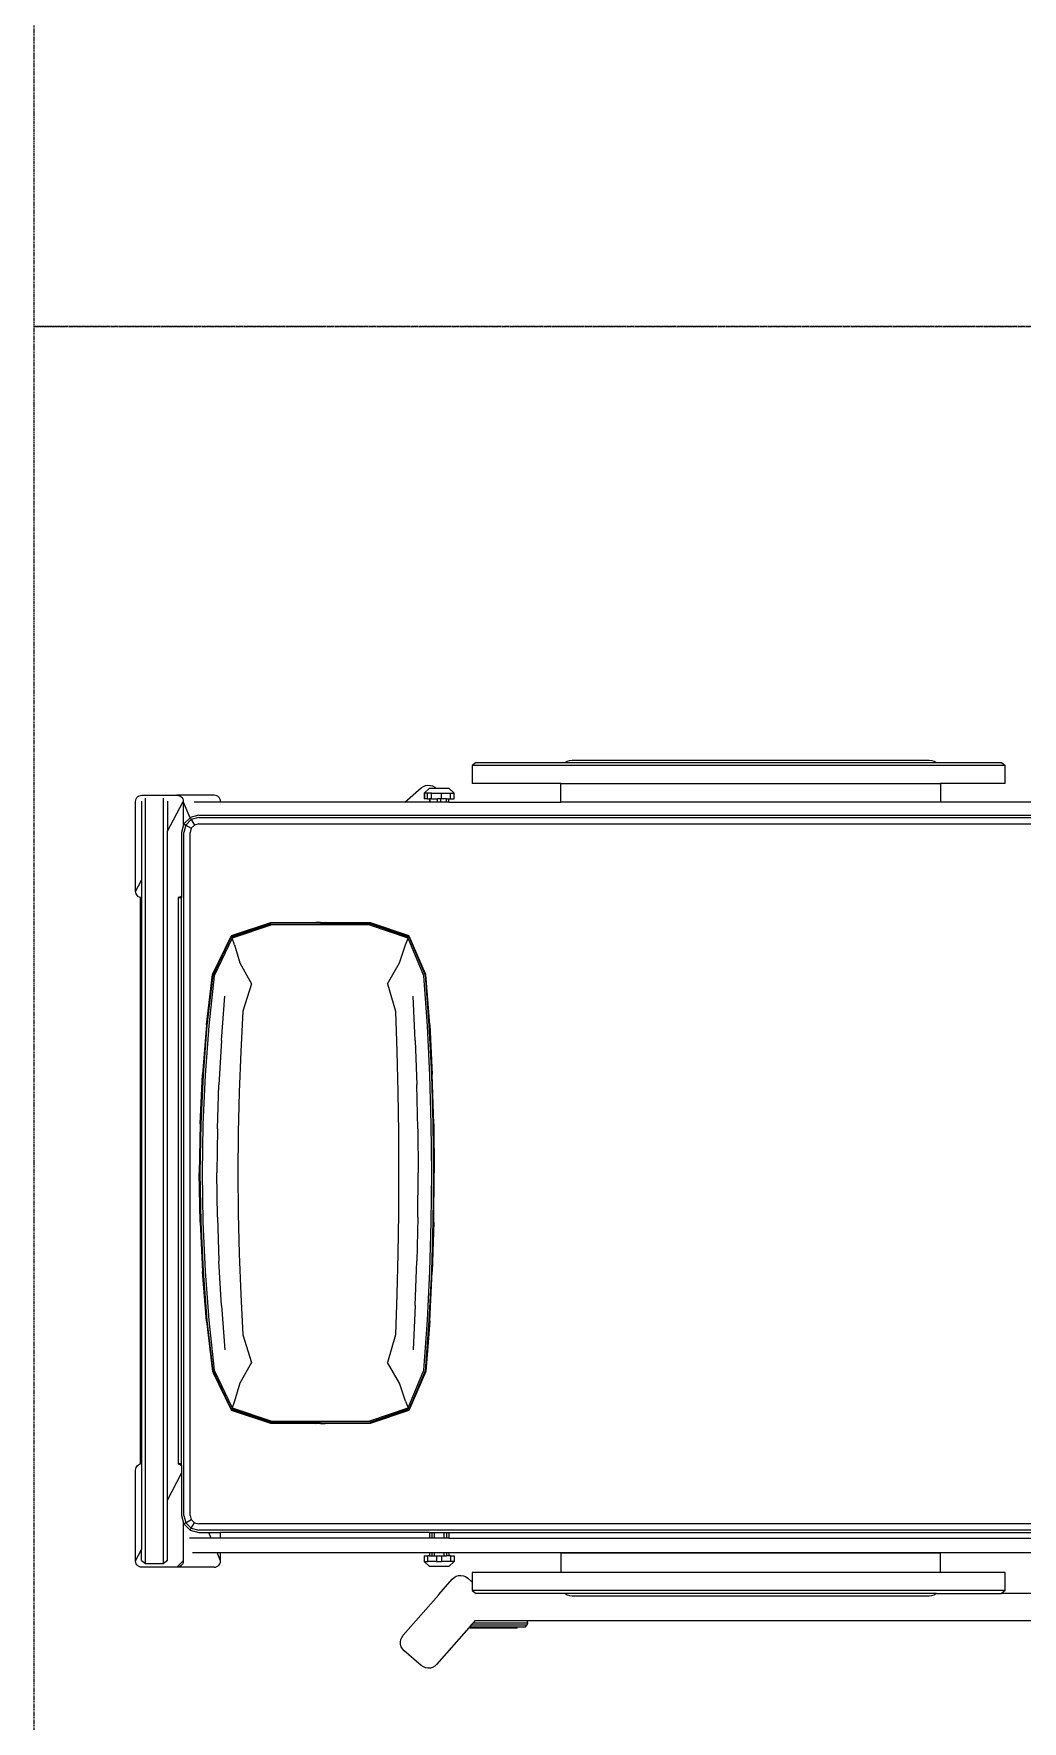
# Model space of a CAD drawing. Header units: millimetres. Extents: x -280308 to 6402717, y -14 to 2073074.
# Drawn here: x -33867 to -32479, y 556564 to 558934 of the extents above; entities that cross this region are included whole.
import ezdxf

# ---------------------------------------------------------------- set-up
doc = ezdxf.new("R2010")
doc.units = ezdxf.units.MM
doc.linetypes.add('DASHED2', pattern=[0.375, 0.25, -0.125])
doc.layers.get('0').update_dxf_attribs({"lineweight": 0})
doc.layers.add('A-FURN-EQPM', color=177, linetype='Continuous', lineweight=0)

# ---------------------------------------------------------------- blocks, each defined once
blk = doc.blocks.new('A$C834590f0')
at = {"ltscale": 0.25}
for radius, start, end in [(9350.4, 262.4048, 342.62601), (9450.4, 308.14117, 342.8156)]:
    blk.add_arc((-66998.6, -10741.1), radius, start, end, dxfattribs=at)
blk = doc.blocks.new('A$Cf856f872')
at = {"ltscale": 0.25}
blk.add_blockref('A$C834590f0', (70322.8, -713.8), dxfattribs=at)
blk = doc.blocks.new('A$C872eac23')
at = {"color": 0, "linetype": 'ByBlock', "lineweight": -2}
for p, q in [((-0.5429, -0.0018), (-0.5426, 0.0002)), ((-0.5426, 0.0002), (-0.542, 0.0021)), ((-0.542, 0.0021), (-0.5409, 0.0037)), ((-0.5409, 0.0037), (-0.5396, 0.0051)), ((-0.5396, 0.0051), (-0.5379, 0.0061)), ((-0.5379, 0.0061), (-0.536, 0.0068)), ((-0.536, 0.0068), (-0.534, 0.007)), ((-0.534, 0.007), (-0.4063, 0.007)), ((-0.534, 0.007), (-0.518, -0.0014)), ((-0.4063, 0.007), (-0.4046, 0.0069)), ((-0.4046, 0.0069), (-0.4029, 0.0063)), ((-0.4029, 0.0063), (-0.4014, 0.0055)), ((-0.4014, 0.0055), (-0.4001, 0.0045)), ((-0.4001, 0.0045), (-0.399, 0.0031)), ((-0.399, 0.0031), (-0.3982, 0.0017)), ((-0.3982, 0.0017), (-0.3977, 0)), ((-0.3977, 0), (0.3977, 0)), ((0.3977, 0), (0.3982, 0.0017)), ((0.3982, 0.0017), (0.399, 0.0032)), ((0.399, 0.0032), (0.4001, 0.0045)), ((0.4001, 0.0045), (0.4014, 0.0055)), ((0.4014, 0.0055), (0.4029, 0.0063)), ((0.4029, 0.0063), (0.4046, 0.0069)), ((0.4046, 0.0069), (0.4064, 0.007)), ((0.4064, 0.007), (0.5327, 0.007)), ((0.4064, 0.007), (0.4222, -0.0014)), ((0.5327, 0.007), (0.5348, 0.0068)), ((0.5348, 0.0068), (0.5366, 0.0061)), ((0.5366, 0.0061), (0.5383, 0.0051)), ((0.5383, 0.0051), (0.5396, 0.0037)), ((0.5396, 0.0037), (0.5407, 0.0021)), ((0.5407, 0.0021), (0.5413, 0.0002)), ((0.5413, 0.0002), (0.5416, -0.0018)), ((-0.5429, -0.0511), (-0.5429, -0.0018)), ((-0.5333, -0.0014), (-0.5378, -0.0071)), ((-0.5378, -0.0071), (-0.5378, -0.0321)), ((-0.5378, -0.0071), (0.5376, -0.0071)), ((-0.5333, -0.0014), (-0.518, -0.0014)), ((0.4222, -0.0014), (-0.518, -0.0014)), ((0.5331, -0.0014), (0.4222, -0.0014)), ((0.5416, -0.0018), (0.5416, -0.0511)), ((-0.5333, -0.0378), (-0.5378, -0.0321)), ((-0.5378, -0.0321), (0.5376, -0.0321)), ((-0.5333, -0.0378), (-0.4486, -0.0378)), ((-0.4486, -0.0378), (-0.4109, -0.0575)), ((-0.4486, -0.0378), (0.4909, -0.0378)), ((0.4909, -0.0378), (0.5317, -0.0594)), ((0.5331, -0.0378), (0.4909, -0.0378)), ((-0.5429, -0.1034), (-0.5429, -0.0511)), ((-0.5426, -0.0531), (-0.5429, -0.0511)), ((-0.534, -0.06), (-0.5429, -0.0511)), ((-0.542, -0.055), (-0.5426, -0.0531)), ((-0.5409, -0.0566), (-0.542, -0.055)), ((-0.5396, -0.058), (-0.5409, -0.0566)), ((-0.5379, -0.0591), (-0.5396, -0.058)), ((-0.536, -0.0597), (-0.5379, -0.0591)), ((-0.534, -0.06), (-0.536, -0.0597)), ((-0.479, -0.06), (-0.534, -0.06)), ((-0.5019, -0.0991), (-0.5019, -0.0687)), ((-0.4909, -0.0696), (-0.4941, -0.0817)), ((-0.4821, -0.0608), (-0.4909, -0.0696)), ((-0.4909, -0.0696), (-0.4881, -0.0712)), ((-0.4805, -0.0636), (-0.4881, -0.0712)), ((-0.479, -0.06), (-0.4821, -0.0608)), ((-0.4821, -0.0608), (-0.4805, -0.0636)), ((-0.47, -0.0608), (-0.4805, -0.0636)), ((-0.4805, -0.0636), (-0.476, -0.0712)), ((-0.47, -0.0575), (-0.479, -0.06)), ((-0.47, -0.0696), (-0.476, -0.0712)), ((-0.4109, -0.0575), (-0.47, -0.0575)), ((-0.47, -0.0608), (0.4892, -0.0608)), ((-0.47, -0.0696), (0.4892, -0.0696)), ((-0.4003, -0.0575), (-0.4109, -0.0575)), ((-0.4001, -0.0574), (-0.4003, -0.0575)), ((-0.4003, -0.0575), (-0.3977, -0.0575)), ((-0.399, -0.0561), (-0.4001, -0.0574)), ((-0.3982, -0.0546), (-0.399, -0.0561)), ((-0.3977, -0.0529), (-0.3982, -0.0546)), ((-0.3977, -0.0575), (-0.3977, -0.0529)), ((0.3977, -0.0529), (-0.3977, -0.0529)), ((-0.3977, -0.0575), (0.3977, -0.0575)), ((0.3982, -0.0546), (0.3977, -0.0529)), ((0.3977, -0.0529), (0.3977, -0.0575)), ((0.4003, -0.0575), (0.3977, -0.0575)), ((0.399, -0.0561), (0.3982, -0.0546)), ((0.4001, -0.0574), (0.399, -0.0561)), ((0.4003, -0.0575), (0.4001, -0.0574)), ((0.4892, -0.0575), (0.4003, -0.0575)), ((0.4982, -0.06), (0.4892, -0.0575)), ((0.4996, -0.0636), (0.4892, -0.0608)), ((0.4952, -0.0712), (0.4892, -0.0696)), ((0.4996, -0.0636), (0.4952, -0.0712)), ((0.5327, -0.06), (0.4982, -0.06)), ((0.5013, -0.0608), (0.4982, -0.06)), ((0.5013, -0.0608), (0.4996, -0.0636)), ((0.5073, -0.0712), (0.4996, -0.0636)), ((0.5099, -0.0694), (0.5013, -0.0608)), ((0.5101, -0.0696), (0.5073, -0.0712)), ((0.5099, -0.0694), (0.5327, -0.06)), ((0.5101, -0.0696), (0.5099, -0.0694)), ((0.5133, -0.0817), (0.5101, -0.0696)), ((0.5317, -0.0595), (0.5317, -0.0594)), ((0.5317, -0.0594), (0.5327, -0.06)), ((0.5348, -0.0597), (0.5327, -0.06)), ((0.5366, -0.0591), (0.5348, -0.0597)), ((0.5383, -0.058), (0.5366, -0.0591)), ((0.5396, -0.0566), (0.5383, -0.058)), ((0.5407, -0.055), (0.5396, -0.0566)), ((0.5413, -0.0531), (0.5407, -0.055)), ((0.5416, -0.0511), (0.5413, -0.0531)), ((0.5416, -0.1034), (0.5416, -0.0511)), ((-0.5224, -0.0729), (-0.5224, -0.1075)), ((-0.4941, -0.0817), (-0.4941, -0.0959)), ((-0.4881, -0.0712), (-0.4909, -0.0817)), ((-0.4909, -2.1111), (-0.4909, -0.0817)), ((-0.4881, -0.0712), (-0.4805, -0.0757)), ((-0.4805, -0.0757), (-0.4821, -0.0817)), ((-0.4821, -2.1111), (-0.4821, -0.0817)), ((-0.476, -0.0712), (-0.4805, -0.0757)), ((-0.1973, -0.0925), (-0.2681, -0.1009)), ((-0.2669, -0.1017), (-0.1965, -0.0936)), ((-0.1973, -0.0925), (-0.1276, -0.0868)), ((-0.1965, -0.0936), (-0.127, -0.0881)), ((-0.1268, -0.0907), (-0.196, -0.096)), ((-0.0584, -0.0835), (-0.1276, -0.0868)), ((-0.127, -0.0881), (-0.0581, -0.0849)), ((-0.058, -0.0875), (-0.1268, -0.0907)), ((-0.0584, -0.0835), (0.0109, -0.0824)), ((-0.0581, -0.0849), (0.0109, -0.0838)), ((0.0109, -0.0865), (-0.058, -0.0875)), ((0.0801, -0.0835), (0.0109, -0.0824)), ((0.0109, -0.0838), (0.0798, -0.0849)), ((0.0797, -0.0875), (0.0109, -0.0865)), ((0.1485, -0.0907), (0.0797, -0.0875)), ((0.0798, -0.0849), (0.1487, -0.0881)), ((0.0801, -0.0835), (0.1493, -0.0868)), ((0.2178, -0.096), (0.1485, -0.0907)), ((0.1487, -0.0881), (0.2182, -0.0936)), ((0.2191, -0.0925), (0.1493, -0.0868)), ((0.2182, -0.0936), (0.2887, -0.1017)), ((0.2191, -0.0925), (0.2898, -0.1009)), ((0.4996, -0.0757), (0.4952, -0.0712)), ((0.5073, -0.0712), (0.4996, -0.0757)), ((0.5013, -0.0817), (0.4996, -0.0757)), ((0.5013, -0.0817), (0.5013, -1.3546)), ((0.5101, -0.0817), (0.5073, -0.0712)), ((0.5101, -0.0817), (0.5101, -1.3546)), ((0.5133, -0.0817), (0.5133, -1.3546)), ((0.5317, -0.1122), (0.5317, -0.0752)), ((-0.5429, -0.1034), (-0.5426, -0.1054)), ((-0.5426, -0.1054), (-0.542, -0.1072)), ((-0.542, -0.1072), (-0.5409, -0.1089)), ((-0.5409, -0.1089), (-0.5396, -0.1103)), ((-0.5396, -0.1103), (-0.5379, -0.1113)), ((-0.5379, -0.1113), (-0.536, -0.112)), ((-0.536, -0.112), (-0.534, -0.1122)), ((-0.534, -0.1122), (-0.5224, -0.1075)), ((-0.534, -0.1122), (-0.5224, -0.1122)), ((-0.5224, -0.1075), (-0.5224, -0.1122)), ((-0.5224, -0.1122), (-0.5224, -0.4056)), ((-0.5019, -0.0991), (-0.4941, -0.0959)), ((-0.5019, -0.1122), (-0.5019, -0.0991)), ((-0.5019, -0.1122), (-0.4941, -0.1122)), ((-0.5019, -0.4056), (-0.5019, -0.1122)), ((-0.4941, -0.0959), (-0.4941, -0.1122)), ((-0.4941, -0.4056), (-0.4941, -0.1122)), ((-0.2688, -0.1013), (-0.3218, -0.127)), ((-0.3205, -0.1274), (-0.2669, -0.1017)), ((-0.266, -0.1035), (-0.3191, -0.1286)), ((-0.2688, -0.1013), (-0.2681, -0.1009)), ((-0.196, -0.096), (-0.266, -0.1035)), ((-0.1752, -0.1134), (-0.2375, -0.1183)), ((-0.1752, -0.1134), (-0.1131, -0.1099)), ((-0.0511, -0.1078), (-0.1131, -0.1099)), ((-0.0511, -0.1078), (0.0109, -0.1071)), ((0.0729, -0.1078), (0.0109, -0.1071)), ((0.0729, -0.1078), (0.1348, -0.1099)), ((0.1969, -0.1134), (0.1348, -0.1099)), ((0.1969, -0.1134), (0.2592, -0.1183)), ((0.2878, -0.1035), (0.2178, -0.096)), ((0.3408, -0.1286), (0.2878, -0.1035)), ((0.2887, -0.1017), (0.3422, -0.1274)), ((0.2906, -0.1013), (0.2898, -0.1009)), ((0.2906, -0.1013), (0.3435, -0.127)), ((0.5317, -0.1122), (0.5327, -0.1122)), ((0.5317, -0.371), (0.5317, -0.1122)), ((0.5327, -0.1122), (0.5348, -0.112)), ((0.5348, -0.112), (0.5366, -0.1113)), ((0.5366, -0.1113), (0.5383, -0.1103)), ((0.5383, -0.1103), (0.5396, -0.1089)), ((0.5396, -0.1089), (0.5407, -0.1072)), ((0.5407, -0.1072), (0.5413, -0.1054)), ((0.5413, -0.1054), (0.5416, -0.1034)), ((-0.3223, -0.1273), (-0.3405, -0.1824)), ((-0.3218, -0.127), (-0.3404, -0.1823)), ((-0.3392, -0.1825), (-0.3205, -0.1274)), ((-0.3191, -0.1286), (-0.3374, -0.1831)), ((-0.3218, -0.127), (-0.3223, -0.1273)), ((-0.3205, -0.1274), (-0.3218, -0.127)), ((-0.3096, -0.1319), (-0.3191, -0.1286)), ((-0.2843, -0.1394), (-0.3096, -0.1319)), ((-0.2551, -0.1558), (-0.2843, -0.1394)), ((-0.1597, -0.1406), (-0.2166, -0.1437)), ((-0.1028, -0.1384), (-0.1597, -0.1406)), ((-0.046, -0.137), (-0.1028, -0.1384)), ((0.0109, -0.1366), (-0.046, -0.137)), ((0.0677, -0.137), (0.0109, -0.1366)), ((0.1246, -0.1384), (0.0677, -0.137)), ((0.1814, -0.1406), (0.1246, -0.1384)), ((0.2384, -0.1437), (0.1814, -0.1406)), ((0.306, -0.1394), (0.2768, -0.1558)), ((0.3314, -0.1319), (0.306, -0.1394)), ((0.3314, -0.1319), (0.3408, -0.1286)), ((0.3591, -0.1831), (0.3408, -0.1286)), ((0.3435, -0.127), (0.3422, -0.1274)), ((0.3422, -0.1274), (0.3609, -0.1825)), ((0.344, -0.1273), (0.3435, -0.127)), ((0.3435, -0.127), (0.3621, -0.1823)), ((0.3623, -0.1824), (0.344, -0.1273)), ((-0.2166, -0.1437), (-0.2551, -0.1558)), ((0.2768, -0.1558), (0.2384, -0.1437)), ((-0.3408, -0.246), (-0.3404, -0.1823)), ((-0.3405, -0.1824), (-0.3408, -0.246)), ((-0.3398, -0.2526), (-0.3392, -0.1825)), ((-0.3374, -0.1831), (-0.3379, -0.2526)), ((0.3596, -0.2526), (0.3591, -0.1831)), ((0.3609, -0.1825), (0.3615, -0.2526)), ((0.3626, -0.246), (0.3621, -0.1823)), ((0.3626, -0.246), (0.3623, -0.1824)), ((-0.3409, -0.2526), (-0.3408, -0.246)), ((-0.3409, -0.2526), (-0.3408, -0.2592)), ((-0.3408, -0.2592), (-0.3405, -0.3228)), ((-0.3408, -0.2592), (-0.3404, -0.3229)), ((-0.3392, -0.3227), (-0.3398, -0.2526)), ((-0.3379, -0.2526), (-0.3374, -0.3221)), ((0.3591, -0.3221), (0.3596, -0.2526)), ((0.3615, -0.2526), (0.3609, -0.3227)), ((0.3626, -0.2592), (0.3621, -0.3229)), ((0.3623, -0.3228), (0.3626, -0.2592)), ((0.3626, -0.2526), (0.3626, -0.246)), ((0.3626, -0.2526), (0.3626, -0.2592)), ((-0.3405, -0.3228), (-0.3223, -0.377)), ((-0.3218, -0.3773), (-0.3404, -0.3229)), ((-0.3205, -0.3769), (-0.3392, -0.3227)), ((-0.3374, -0.3221), (-0.3191, -0.3756)), ((0.3408, -0.3756), (0.3591, -0.3221)), ((0.3609, -0.3227), (0.3422, -0.3769)), ((0.3435, -0.3773), (0.3621, -0.3229)), ((0.344, -0.377), (0.3623, -0.3228)), ((-0.2843, -0.3637), (-0.2551, -0.3469)), ((-0.2166, -0.3578), (-0.2551, -0.3469)), ((0.2768, -0.3469), (0.2384, -0.3578)), ((0.2768, -0.3469), (0.306, -0.3637)), ((-0.681, -0.3941), (-0.6601, -0.3701)), ((-0.6601, -0.3701), (-0.6575, -0.3677)), ((-0.6575, -0.3677), (-0.6545, -0.3661)), ((-0.6545, -0.3661), (-0.6512, -0.3651)), ((-0.6512, -0.3651), (-0.6479, -0.3649)), ((-0.6479, -0.3649), (-0.6445, -0.3654)), ((-0.6445, -0.3654), (-0.6414, -0.3667)), ((-0.6414, -0.3667), (-0.6384, -0.3687)), ((-0.6384, -0.3687), (-0.5819, -0.4181)), ((-0.3223, -0.377), (-0.3218, -0.3773)), ((-0.3218, -0.3773), (-0.3205, -0.3769)), ((-0.2688, -0.4001), (-0.3218, -0.3773)), ((-0.2669, -0.3997), (-0.3205, -0.3769)), ((-0.3096, -0.3719), (-0.3191, -0.3756)), ((-0.3191, -0.3756), (-0.266, -0.3979)), ((-0.3096, -0.3719), (-0.2843, -0.3637)), ((-0.1597, -0.3597), (-0.2166, -0.3578)), ((-0.1028, -0.3612), (-0.1597, -0.3597)), ((-0.046, -0.362), (-0.1028, -0.3612)), ((0.0109, -0.3623), (-0.046, -0.362)), ((0.0677, -0.362), (0.0109, -0.3623)), ((0.1246, -0.3612), (0.0677, -0.362)), ((0.1814, -0.3597), (0.1246, -0.3612)), ((0.2384, -0.3578), (0.1814, -0.3597)), ((0.2878, -0.3979), (0.3408, -0.3756)), ((0.3422, -0.3769), (0.2887, -0.3997)), ((0.2906, -0.4001), (0.3435, -0.3773)), ((0.306, -0.3637), (0.3314, -0.3719)), ((0.3314, -0.3719), (0.3408, -0.3756)), ((0.3422, -0.3769), (0.3435, -0.3773)), ((0.3435, -0.3773), (0.344, -0.377)), ((0.5317, -0.371), (0.5519, -0.3941)), ((0.5317, -0.4056), (0.5317, -0.371)), ((-0.6848, -0.4035), (-0.6843, -0.4002)), ((-0.6843, -0.4002), (-0.683, -0.397)), ((-0.683, -0.397), (-0.681, -0.3941)), ((-0.5348, -0.3981), (-0.5416, -0.405)), ((-0.5267, -0.3981), (-0.5348, -0.3981)), ((-0.5348, -0.3981), (-0.5348, -0.403)), ((-0.5267, -0.3981), (-0.5267, -0.403)), ((-0.2681, -0.4005), (-0.2688, -0.4001)), ((-0.1973, -0.406), (-0.2681, -0.4005)), ((-0.1965, -0.4049), (-0.2669, -0.3997)), ((-0.266, -0.3979), (-0.196, -0.4027)), ((-0.1752, -0.3857), (-0.2375, -0.3827)), ((-0.196, -0.4027), (-0.1268, -0.4061)), ((-0.1752, -0.3857), (-0.1131, -0.388)), ((-0.0511, -0.3893), (-0.1131, -0.388)), ((-0.0511, -0.3893), (0.0109, -0.3898)), ((0.0729, -0.3893), (0.0109, -0.3898)), ((0.0729, -0.3893), (0.1348, -0.388)), ((0.1969, -0.3857), (0.1348, -0.388)), ((0.1485, -0.4061), (0.2178, -0.4027)), ((0.1969, -0.3857), (0.2592, -0.3827)), ((0.2178, -0.4027), (0.2878, -0.3979)), ((0.2887, -0.3997), (0.2182, -0.4049)), ((0.2191, -0.406), (0.2898, -0.4005)), ((0.2898, -0.4005), (0.2906, -0.4001)), ((0.5363, -0.3993), (0.5363, -0.3981)), ((0.5444, -0.3981), (0.5363, -0.3981)), ((0.5363, -0.403), (0.5363, -0.3993)), ((0.5363, -0.3993), (0.5444, -0.3993)), ((0.5444, -0.3993), (0.5444, -0.3981)), ((0.5511, -0.405), (0.5444, -0.3981)), ((0.5444, -0.403), (0.5444, -0.3993)), ((0.5519, -0.3941), (0.5539, -0.397)), ((0.5539, -0.397), (0.5551, -0.4002)), ((0.5551, -0.4002), (0.5556, -0.4035)), ((-0.6846, -0.4069), (-0.6848, -0.4035)), ((-0.6836, -0.4101), (-0.6846, -0.4069)), ((-0.6819, -0.4131), (-0.6836, -0.4101)), ((-0.6796, -0.4157), (-0.6819, -0.4131)), ((-0.6281, -0.4607), (-0.6796, -0.4157)), ((-0.5819, -0.4181), (-0.5817, -0.4182)), ((-0.5819, -0.4181), (-0.5817, -0.4183)), ((-0.5817, -0.4183), (-0.5817, -0.4182)), ((-0.5817, -0.4182), (-0.5811, -0.4188)), ((-0.5817, -0.4183), (-0.5811, -0.4188)), ((-0.5811, -0.4188), (-0.5596, -0.4376)), ((-0.5416, -0.405), (-0.5416, -0.4332)), ((-0.5267, -0.403), (-0.5348, -0.403)), ((-0.5348, -0.4154), (-0.5348, -0.403)), ((-0.5267, -0.4154), (-0.5348, -0.4154)), ((-0.5348, -0.4154), (-0.5348, -0.4227)), ((-0.5267, -0.4227), (-0.5348, -0.4227)), ((-0.5348, -0.4352), (-0.5348, -0.4227)), ((-0.5267, -0.4056), (-0.5267, -0.403)), ((-0.5224, -0.4056), (-0.5267, -0.4056)), ((-0.5267, -0.4056), (-0.5267, -0.4087)), ((-0.5224, -0.4087), (-0.5267, -0.4087)), ((-0.5267, -0.4087), (-0.5267, -0.4123)), ((-0.5224, -0.4123), (-0.5267, -0.4123)), ((-0.5267, -0.4123), (-0.5267, -0.4154)), ((-0.5267, -0.4154), (-0.5267, -0.4227)), ((-0.5267, -0.4227), (-0.5267, -0.4258)), ((-0.5224, -0.4258), (-0.5267, -0.4258)), ((-0.5267, -0.4258), (-0.5267, -0.4294)), ((-0.5224, -0.4056), (-0.5224, -0.4087)), ((-0.5224, -0.4087), (-0.5224, -0.4123)), ((-0.5224, -0.4123), (-0.5224, -0.4258)), ((-0.5224, -0.4258), (-0.5224, -0.4294)), ((-0.4941, -0.4056), (-0.5019, -0.4056)), ((-0.5019, -0.4087), (-0.5019, -0.4056)), ((-0.4941, -0.4087), (-0.5019, -0.4087)), ((-0.5019, -0.4123), (-0.5019, -0.4087)), ((-0.4941, -0.4123), (-0.5019, -0.4123)), ((-0.5019, -0.4258), (-0.5019, -0.4123)), ((-0.4941, -0.4258), (-0.5019, -0.4258)), ((-0.5019, -0.4294), (-0.5019, -0.4258)), ((-0.4941, -0.4056), (-0.4941, -0.4087)), ((-0.4941, -0.4087), (-0.4941, -0.4123)), ((-0.4941, -0.4123), (-0.4941, -0.4258)), ((-0.4941, -0.4258), (-0.4941, -0.4294)), ((-0.1973, -0.406), (-0.1276, -0.4096)), ((-0.127, -0.4085), (-0.1965, -0.4049)), ((-0.0584, -0.4117), (-0.1276, -0.4096)), ((-0.0581, -0.4105), (-0.127, -0.4085)), ((-0.1268, -0.4061), (-0.058, -0.4081)), ((-0.0584, -0.4117), (0.0109, -0.4124)), ((0.0109, -0.4112), (-0.0581, -0.4105)), ((-0.058, -0.4081), (0.0109, -0.4088)), ((0.0109, -0.4088), (0.0797, -0.4081)), ((0.0798, -0.4105), (0.0109, -0.4112)), ((0.0801, -0.4117), (0.0109, -0.4124)), ((0.0797, -0.4081), (0.1485, -0.4061)), ((0.1487, -0.4085), (0.0798, -0.4105)), ((0.0801, -0.4117), (0.1493, -0.4096)), ((0.2182, -0.4049), (0.1487, -0.4085)), ((0.2191, -0.406), (0.1493, -0.4096)), ((0.5363, -0.4056), (0.5317, -0.4056)), ((0.5317, -0.4064), (0.5317, -0.4056)), ((0.5317, -0.4064), (0.5363, -0.4064)), ((0.5317, -0.4167), (0.5317, -0.4064)), ((0.5317, -0.4167), (0.5363, -0.4167)), ((0.5317, -0.4214), (0.5317, -0.4167)), ((0.5317, -0.4214), (0.5363, -0.4214)), ((0.5317, -0.4294), (0.5317, -0.4214)), ((0.5363, -0.403), (0.5363, -0.4056)), ((0.5363, -0.403), (0.5444, -0.403)), ((0.5363, -0.4064), (0.5363, -0.4056)), ((0.5363, -0.4086), (0.5363, -0.4064)), ((0.5363, -0.4086), (0.5444, -0.4086)), ((0.5363, -0.4086), (0.5363, -0.4167)), ((0.5363, -0.4214), (0.5363, -0.4167)), ((0.5363, -0.4227), (0.5363, -0.4214)), ((0.5363, -0.4227), (0.5444, -0.4227)), ((0.5363, -0.4294), (0.5363, -0.4227)), ((0.5444, -0.4086), (0.5444, -0.403)), ((0.5444, -0.4086), (0.5444, -0.4227)), ((0.5444, -0.4227), (0.5444, -0.4352)), ((0.5511, -0.4149), (0.5511, -0.405)), ((0.5528, -0.4131), (0.5511, -0.4149)), ((0.5511, -0.4332), (0.5511, -0.4149)), ((0.5545, -0.4101), (0.5528, -0.4131)), ((0.5554, -0.4069), (0.5545, -0.4101)), ((0.5556, -0.4035), (0.5554, -0.4069)), ((-0.5596, -0.4376), (-0.5572, -0.4403)), ((-0.5572, -0.4403), (-0.5555, -0.4433)), ((-0.5555, -0.4433), (-0.5546, -0.4465)), ((-0.5544, -0.4498), (-0.5549, -0.4532)), ((-0.5546, -0.4465), (-0.5544, -0.4498)), ((-0.5348, -0.4401), (-0.5416, -0.4332)), ((-0.5267, -0.4352), (-0.5348, -0.4352)), ((-0.5348, -0.4401), (-0.5348, -0.4352)), ((-0.5267, -0.4401), (-0.5348, -0.4401)), ((-0.5224, -0.4294), (-0.5267, -0.4294)), ((-0.5267, -0.4326), (-0.5267, -0.4294)), ((-0.5224, -0.4326), (-0.5267, -0.4326)), ((-0.5267, -0.4352), (-0.5267, -0.4326)), ((-0.5267, -0.4352), (-0.5267, -0.4401)), ((-0.5224, -0.4294), (-0.5224, -0.4326)), ((-0.5224, -0.4326), (-0.5224, -1.7081)), ((-0.4941, -0.4294), (-0.5019, -0.4294)), ((-0.5019, -0.4326), (-0.5019, -0.4294)), ((-0.4941, -0.4326), (-0.5019, -0.4326)), ((-0.5019, -0.4326), (-0.5019, -1.7083)), ((-0.4941, -0.4294), (-0.4941, -0.4326)), ((-0.4941, -0.4326), (-0.4941, -1.7084)), ((0.5317, -0.4294), (0.5363, -0.4294)), ((0.5317, -0.4326), (0.5317, -0.4294)), ((0.5317, -0.4326), (0.5363, -0.4326)), ((0.5317, -0.4326), (0.5317, -0.5902)), ((0.5363, -0.4294), (0.5363, -0.4326)), ((0.5363, -0.4326), (0.5363, -0.4352)), ((0.5363, -0.4352), (0.5444, -0.4352)), ((0.5363, -0.4352), (0.5363, -0.4401)), ((0.5363, -0.4401), (0.5444, -0.4401)), ((0.5444, -0.4401), (0.5511, -0.4332)), ((0.5444, -0.4352), (0.5444, -0.4401)), ((-0.6272, -0.4615), (-0.6281, -0.4607)), ((-0.6281, -0.4607), (-0.6281, -0.5289)), ((-0.6264, -0.4622), (-0.6272, -0.4615)), ((-0.6272, -0.5292), (-0.6272, -0.4615)), ((-0.624, -0.4643), (-0.6264, -0.4622)), ((-0.6264, -0.4622), (-0.6264, -0.5406)), ((-0.6208, -0.4671), (-0.624, -0.4643)), ((-0.624, -0.4643), (-0.624, -0.543)), ((-0.6176, -0.4699), (-0.6208, -0.4671)), ((-0.6208, -0.4671), (-0.6208, -0.5438)), ((-0.6176, -0.4699), (-0.6176, -0.543)), ((-0.5757, -0.4657), (-0.5798, -0.471)), ((-0.5798, -0.5962), (-0.5798, -0.471)), ((-0.5637, -0.4657), (-0.5757, -0.4657)), ((-0.5757, -1.2141), (-0.5757, -0.4657)), ((-0.5581, -0.4593), (-0.5637, -0.4657)), ((-0.5502, -0.4657), (-0.5637, -0.4657)), ((-0.5561, -0.4564), (-0.5581, -0.4593)), ((-0.5549, -0.4532), (-0.5561, -0.4564)), ((-0.5502, -0.5902), (-0.5502, -0.4657)), ((0.5834, -0.4657), (0.5579, -0.4657)), ((0.5579, -0.5902), (0.5579, -0.4657)), ((0.5875, -0.471), (0.5834, -0.4657)), ((0.5834, -1.2141), (0.5834, -0.4657)), ((0.5875, -0.471), (0.5875, -0.5962)), ((-0.6281, -0.5289), (-0.6272, -0.5292)), ((-0.6272, -0.5374), (-0.6272, -0.5292)), ((-0.6272, -0.5374), (-0.6264, -0.5406)), ((-0.6264, -0.5406), (-0.624, -0.543)), ((-0.624, -0.543), (-0.6208, -0.5438)), ((-0.6208, -0.5438), (-0.6176, -0.543)), ((-0.6176, -0.543), (-0.6176, -1.6843)), ((-0.5231, -0.5902), (-0.5502, -0.5902)), ((-0.5502, -1.1233), (-0.5502, -0.5902)), ((-0.5231, -1.1233), (-0.5231, -0.5902)), ((0.5317, -0.5902), (0.5579, -0.5902)), ((0.5317, -1.1233), (0.5317, -0.5902)), ((0.5579, -0.5902), (0.5579, -1.1233)), ((-0.5828, -0.6024), (-0.5832, -0.6061)), ((-0.5832, -0.6061), (-0.5832, -1.1074)), ((-0.5816, -0.5991), (-0.5828, -0.6024)), ((-0.5798, -0.5962), (-0.5816, -0.5991)), ((-0.5798, -1.1173), (-0.5798, -0.5962)), ((0.5875, -0.5962), (0.5893, -0.5991)), ((0.5875, -0.5962), (0.5875, -1.1173)), ((0.5893, -0.5991), (0.5905, -0.6024)), ((0.5905, -0.6024), (0.5909, -0.6061)), ((0.5909, -0.6061), (0.5909, -1.1074)), ((-0.5832, -1.1074), (-0.5828, -1.1111)), ((-0.5828, -1.1111), (-0.5816, -1.1144)), ((0.5905, -1.1111), (0.5893, -1.1144)), ((0.5909, -1.1074), (0.5905, -1.1111)), ((-0.5816, -1.1144), (-0.5798, -1.1173)), ((-0.5798, -1.1173), (-0.5798, -1.2088)), ((-0.5502, -1.1233), (-0.5231, -1.1233)), ((-0.5502, -1.2141), (-0.5502, -1.1233)), ((0.5579, -1.1233), (0.5317, -1.1233)), ((0.5317, -1.3546), (0.5317, -1.1233)), ((0.5579, -1.2141), (0.5579, -1.1233)), ((0.5893, -1.1144), (0.5875, -1.1173)), ((0.5875, -1.1173), (0.5875, -1.2088)), ((-0.5795, -1.2092), (-0.5798, -1.2088)), ((0.5875, -1.2088), (0.5834, -1.2141)), ((-0.5795, -1.2092), (-0.5795, -1.6803)), ((-0.5757, -1.2141), (-0.5795, -1.2092)), ((-0.5757, -1.2141), (-0.5502, -1.2141)), ((0.5579, -1.2141), (0.5834, -1.2141))]:
    blk.add_line(p, q, dxfattribs=at)
blk = doc.blocks.new('A$C3304e30a')
at = {"color": 0, "linetype": 'DASHED2', "lineweight": -2, "ltscale": 6}
for points in [[(0, -14425), (4000, -14425), (4000, -12025), (0, -12025)], [(0, -16825), (4000, -16825), (4000, -14425), (0, -14425)]]:
    blk.add_lwpolyline(points, close=True, dxfattribs=at)
at = {"color": 0, "linetype": 'ByBlock', "lineweight": -2, "xscale": 1000.000000000017, "yscale": 1000.000000000017, "zscale": 1000.000000000017, "rotation": 90}
blk.add_blockref('A$C872eac23', (150, -15625), dxfattribs=at)
blk = doc.blocks.new('4')
at = {"ltscale": 0.25}
blk.add_blockref('A$Cf856f872', (-46014.9, 574695.2), dxfattribs=at)
at = {"layer": 'A-FURN-EQPM', "ltscale": 0.25}
blk.add_blockref('A$C3304e30a', (-33867.1, 572948.3), dxfattribs=at)

msp = doc.modelspace()

# ---------------------------------------------------------------- block references
msp.add_blockref('4', (0, 0))

doc.saveas('drawing.dxf')
